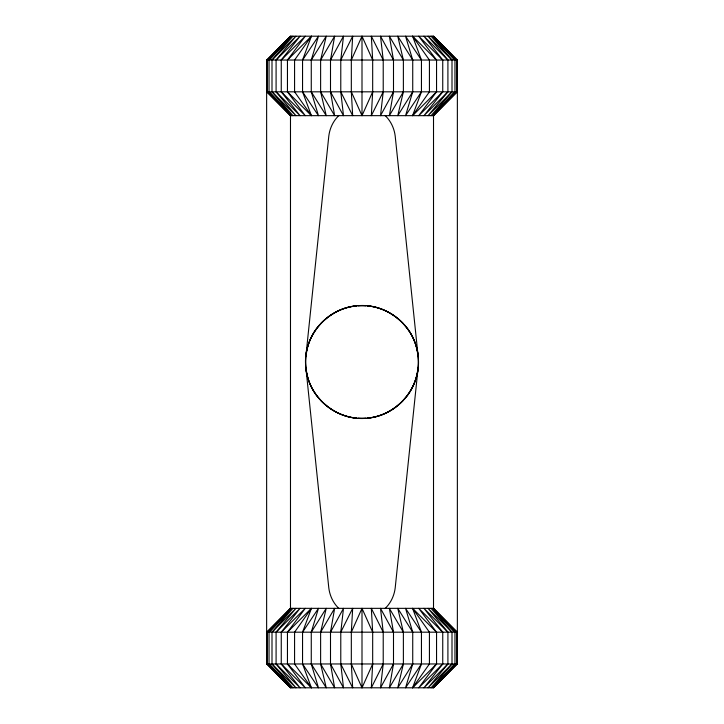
<?xml version="1.0" encoding="UTF-8"?>
<svg xmlns="http://www.w3.org/2000/svg" width="724" height="724" viewBox="0 0 724 724"><rect width="100%" height="100%" fill="white"/><g stroke="black" fill="none" stroke-linecap="round" stroke-linejoin="round"><path stroke-width="1.09" d="M340.778 91.821L352.669 115.659L351.321 91.821L351.321 60.038L352.669 36.2L340.778 60.038L340.778 91.821L343.493 115.659L330.506 91.821L330.506 60.038L334.633 36.2L320.623 60.038L320.623 91.821L326.243 115.659L311.266 91.821L311.266 60.038L318.46 36.2L302.551 60.038L302.551 91.821L311.429 115.659L287.446 91.821L287.446 60.038L305.266 36.2L281.256 60.038L281.256 91.821L300.062 115.659L276.088 91.821L276.088 60.038L295.926 36.2L271.998 60.038L271.998 91.821L292.921 115.659L269.038 91.821L269.038 60.038L291.093 36.2L267.247 60.038L267.247 91.821L290.487 115.659L433.513 115.659L457.36 91.821L266.64 91.821L290.487 115.659M383.222 60.038L371.331 36.2L372.679 60.038L372.679 91.821L371.331 115.659L383.222 91.821L383.222 60.038L380.507 36.2L393.494 60.038L393.494 91.821L389.367 115.659L403.377 91.821L403.377 60.038L397.757 36.2L412.734 60.038L412.734 91.821L405.54 115.659L421.449 91.821L421.449 60.038L412.571 36.2L436.554 60.038L436.554 91.821L418.734 115.659L442.744 91.821L442.744 60.038L423.938 36.2L447.912 60.038L447.912 91.821L428.074 115.659L452.002 91.821L452.002 60.038L431.079 36.2L454.962 60.038L454.962 91.821L432.907 115.659L456.754 91.821L456.754 60.038L433.513 36.2L290.487 36.2L266.64 60.038L266.64 663.962L290.487 687.8L433.513 687.8L457.36 663.962L457.36 60.038L433.513 36.2M340.778 663.962L352.669 687.8L351.321 663.962L351.321 632.179L352.669 608.341L340.778 632.179L340.778 663.962L343.493 687.8L330.506 663.962L330.506 632.179L334.633 608.341L320.623 632.179L320.623 663.962L326.243 687.8L311.266 663.962L311.266 632.179L318.46 608.341L302.551 632.179L302.551 663.962L311.429 687.8L287.446 663.962L287.446 632.179L305.266 608.341L281.256 632.179L281.256 663.962L300.062 687.8L276.088 663.962L276.088 632.179L295.926 608.341L271.998 632.179L271.998 663.962L292.921 687.8L269.038 663.962L269.038 632.179L291.093 608.341L267.247 632.179L267.247 663.962L290.487 687.8M383.222 632.179L371.331 608.341L372.679 632.179L372.679 663.962L371.331 687.8L383.222 663.962L383.222 632.179L380.507 608.341L393.494 632.179L393.494 663.962L389.367 687.8L403.377 663.962L403.377 632.179L397.757 608.341L412.734 632.179L412.734 663.962L405.54 687.8L421.449 663.962L421.449 632.179L412.571 608.341L436.554 632.179L436.554 663.962L418.734 687.8L442.744 663.962L442.744 632.179L423.938 608.341L447.912 632.179L447.912 663.962L428.074 687.8L452.002 663.962L452.002 632.179L431.079 608.341L454.962 632.179L454.962 663.962L432.907 687.8L456.754 663.962L456.754 632.179L433.513 608.341L290.487 608.341L266.64 632.179L457.36 632.179L433.513 608.341M340.778 60.038L343.493 36.2L330.506 60.038M383.222 91.821L380.507 115.659L393.494 91.821M340.778 632.179L343.493 608.341L330.506 632.179M383.222 663.962L380.507 687.8L393.494 663.962M320.623 60.038L326.243 36.2L311.266 60.038M403.377 91.821L397.757 115.659L412.734 91.821M320.623 632.179L326.243 608.341L311.266 632.179M403.377 663.962L397.757 687.8L412.734 663.962M302.551 60.038L311.429 36.2L287.446 60.038M436.554 91.821L412.571 115.659L421.449 91.821M302.551 632.179L311.429 608.341L287.446 632.179M436.554 663.962L412.571 687.8L421.449 663.962M351.321 60.038L362 36.2L372.679 60.038M351.321 91.821L362 115.659L372.679 91.821M351.321 632.179L362 608.341L372.679 632.179M351.321 663.962L362 687.8L372.679 663.962M311.429 36.2L294.577 60.038L294.577 91.821L311.429 115.659M412.571 115.659L429.423 91.821L429.423 60.038L412.571 36.2M311.429 608.341L294.577 632.179L294.577 663.962L311.429 687.8M412.571 687.8L429.423 663.962L429.423 632.179L412.571 608.341M281.256 60.038L300.062 36.2L276.088 60.038M442.744 91.821L423.938 115.659L447.912 91.821M281.256 632.179L300.062 608.341L276.088 632.179M442.744 663.962L423.938 687.8L447.912 663.962M320.642 323.628C330.081 313.664 343.04 307.13 356.742 305.899C326.452 307.836 302.017 337.773 305.881 367.846L328.805 587.951C329.764 595.716 333.248 603.155 338.968 608.54M403.358 400.372C393.919 410.336 380.96 416.87 367.258 418.101C397.548 416.164 421.983 386.227 418.119 356.154L395.195 136.049C394.236 128.284 390.752 120.845 385.032 115.46M320.053 324.298C301.012 344.733 300.949 379.304 320.053 399.702M403.947 399.702C422.988 379.267 423.051 344.696 403.947 324.298M271.998 60.038L292.921 36.2L269.038 60.038M452.002 91.821L431.079 115.659L454.962 91.821M271.998 632.179L292.921 608.341L269.038 632.179M452.002 663.962L431.079 687.8L454.962 663.962M338.968 115.46C333.248 120.845 329.764 128.284 328.805 136.049L305.881 356.154C308.397 326.696 336.787 302.985 366.217 305.736L357.783 305.736C387.24 302.867 415.667 326.651 418.119 356.154C415.721 330.108 393.331 307.899 367.24 305.854C380.933 307.166 393.919 313.637 403.358 323.628M385.032 608.54C390.752 603.155 394.236 595.716 395.195 587.951L418.119 367.846C415.603 397.304 387.213 421.015 357.783 418.264L366.217 418.264C336.76 421.133 308.334 397.349 305.881 367.846C308.279 393.892 330.669 416.101 356.76 418.146C343.067 416.834 330.081 410.363 320.642 400.372M267.247 60.038L290.487 36.2M433.513 115.659L456.754 91.821M267.247 632.179L290.487 608.341M433.513 687.8L456.754 663.962M266.64 60.038L457.36 60.038M266.64 663.962L457.36 663.962M442.744 60.038L418.734 36.2L436.554 60.038M281.256 91.821L305.266 115.659L287.446 91.821M442.744 632.179L418.734 608.341L436.554 632.179M281.256 663.962L305.266 687.8L287.446 663.962M452.002 60.038L428.074 36.2L447.912 60.038M271.998 91.821L295.926 115.659L276.088 91.821M452.002 632.179L428.074 608.341L447.912 632.179M271.998 663.962L295.926 687.8L276.088 663.962M456.754 60.038L432.907 36.2L454.962 60.038M267.247 91.821L291.093 115.659L269.038 91.821M456.754 632.179L432.907 608.341L454.962 632.179M267.247 663.962L291.093 687.8L269.038 663.962M421.449 60.038L405.54 36.2L412.734 60.038M302.551 91.821L318.46 115.659L311.266 91.821M421.449 632.179L405.54 608.341L412.734 632.179M302.551 663.962L318.46 687.8L311.266 663.962M403.377 60.038L389.367 36.2L393.494 60.038M320.623 91.821L334.633 115.659L330.506 91.821M403.377 632.179L389.367 608.341L393.494 632.179M320.623 663.962L334.633 687.8L330.506 663.962M433.513 114.437L433.513 609.563M362 36.2L362 115.659M362 608.341L362 687.8M290.487 114.437L290.487 609.563"/></g></svg>
